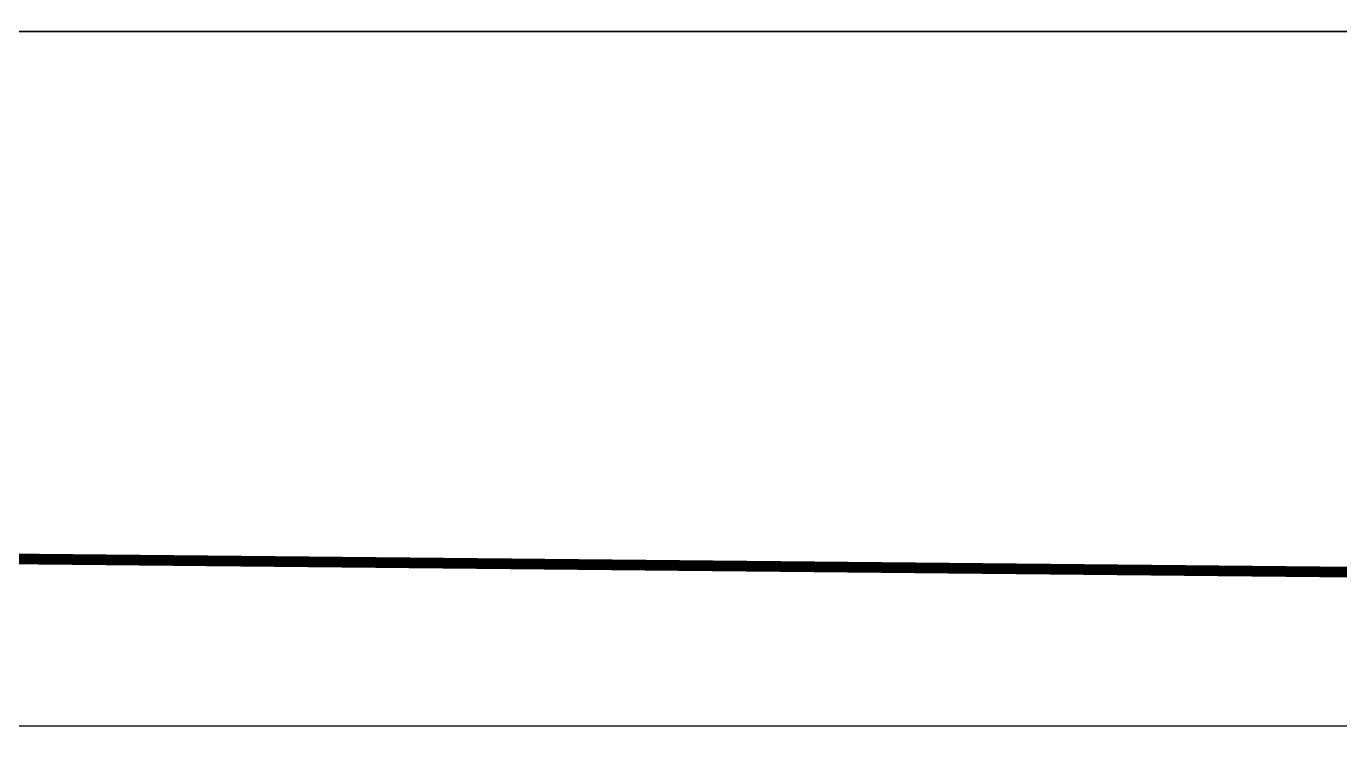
# Model space of a CAD drawing. Extents: x -12047294 to -5625356, y -1456591 to -622873.
# Drawn here: x -6041836 to -6004943, y -642923 to -622873 of the extents above; entities that cross this region are included whole.
import ezdxf
from ezdxf.enums import TextEntityAlignment as Align

# ---------------------------------------------------------------- set-up
doc = ezdxf.new("R2010")
doc.units = 0
doc.header["$LTSCALE"] = 10
doc.header["$MEASUREMENT"] = 0
doc.linetypes.add('DASHDOT', pattern=[1, 0.5, -0.25, 0, -0.25])
doc.layers.add('A用地红线', color=10, linetype='Continuous')
doc.layers.add('图框', color=7, linetype='Continuous')
doc.styles.add('TKZ1_tjhts.shx', font='tjromant.shx', dxfattribs={"bigfont": 'tjhts.shx'})

# ---------------------------------------------------------------- blocks, each defined once
blk = doc.blocks.new('2015建筑类图框_A0')
at = {"layer": '图框'}
blk.add_line((1188.999999999999, 840.9999999999994), (3.411e-13, 841), dxfattribs=at)
at = {"style": 'TKZ1_tjhts.shx', "flags": 1}
for tag, p in [('CLIENT', (1138.999999998658, 392.8777875454475)), ('PROJETNAME', (1138.999999998659, 295.7170680904646)), ('SHEETTITLE', (1138.999999998659, 138.3064890712576))]:
    blk.add_attdef(tag, text='', height=5, dxfattribs=at).set_placement(p, align=Align.MIDDLE_CENTER)
at = {"style": 'TKZ1_tjhts.shx'}
for tag, height, p in [('SUB-PROJECT', 3.6, (1148.999999998994, 282.000002223841)), ('SPRONO', 3, (1168.852846214811, 271.4638001611211)), ('DISLIN', 3.6, (1129.113861318944, 125.0165517710425)), ('STAGE', 3.6, (1168.846431443478, 124.5911853885745)), ('REV', 3, (1168.42072034003, 115.0912753739271)), ('SHENO', 3, (1128.971955013341, 114.0987443765084))]:
    blk.add_attdef(tag, text='', height=height, dxfattribs=at).set_placement(p, align=Align.MIDDLE_CENTER)
at = {"style": 'TKZ1_tjhts.shx', "width": 0.6}
blk.add_attdef('PRONO', text='', height=3, dxfattribs=at).set_placement((1129.120276090275, 271.7709236738551), align=Align.MIDDLE_CENTER)
blk = doc.blocks.new('*U174')
at = {"layer": '图框'}
blk.add_blockref('2015建筑类图框_A0', (0, 0), dxfattribs=at)

msp = doc.modelspace()

# ---------------------------------------------------------------- linework, layer by layer
at = {"layer": 'A用地红线', "color": 14, "linetype": 'DASHDOT', "ltscale": 3, "const_width": 300, "elevation": -100}
msp.add_lwpolyline([(-6086871.439389168, -623023.4559336095), (-6086845.821829653, -629487.6865308636, 0.3336250035309524), (-6081046.917067418, -637146.781618316, 0.073943244097544), (-6078717.334517707, -637480.1659971772), (-6002872.205830991, -638230.4717551767, 0.3930559346011477), (-5991056.416394664, -630343.2720706376), (-5991085.505132697, -623023.4559336096)], format="xyb", dxfattribs=at)
at = {"layer": 'Defpoints', "color": 251, "elevation": -100}
for points in [[(-6142689.488080948, -793223.4559336038), (-5902002.619394086, -793223.4559336038), (-5902002.619394086, -623023.4559336089), (-6142689.488080948, -623023.4559336089)], [(-6126086.761049078, -623023.4559336096), (-5955586.76104909, -623023.4559336096), (-5955586.76104909, -793223.4559336045), (-6126086.761049078, -793223.4559336044)]]:
    msp.add_lwpolyline(points, close=True, dxfattribs=at)

# ---------------------------------------------------------------- block references
at = {"layer": '图框', "xscale": 150, "yscale": 150, "zscale": 150}
msp.add_blockref('*U174', (-6102389.771773173, -768693.684593956, -200), dxfattribs=at)

doc.saveas('drawing.dxf')
